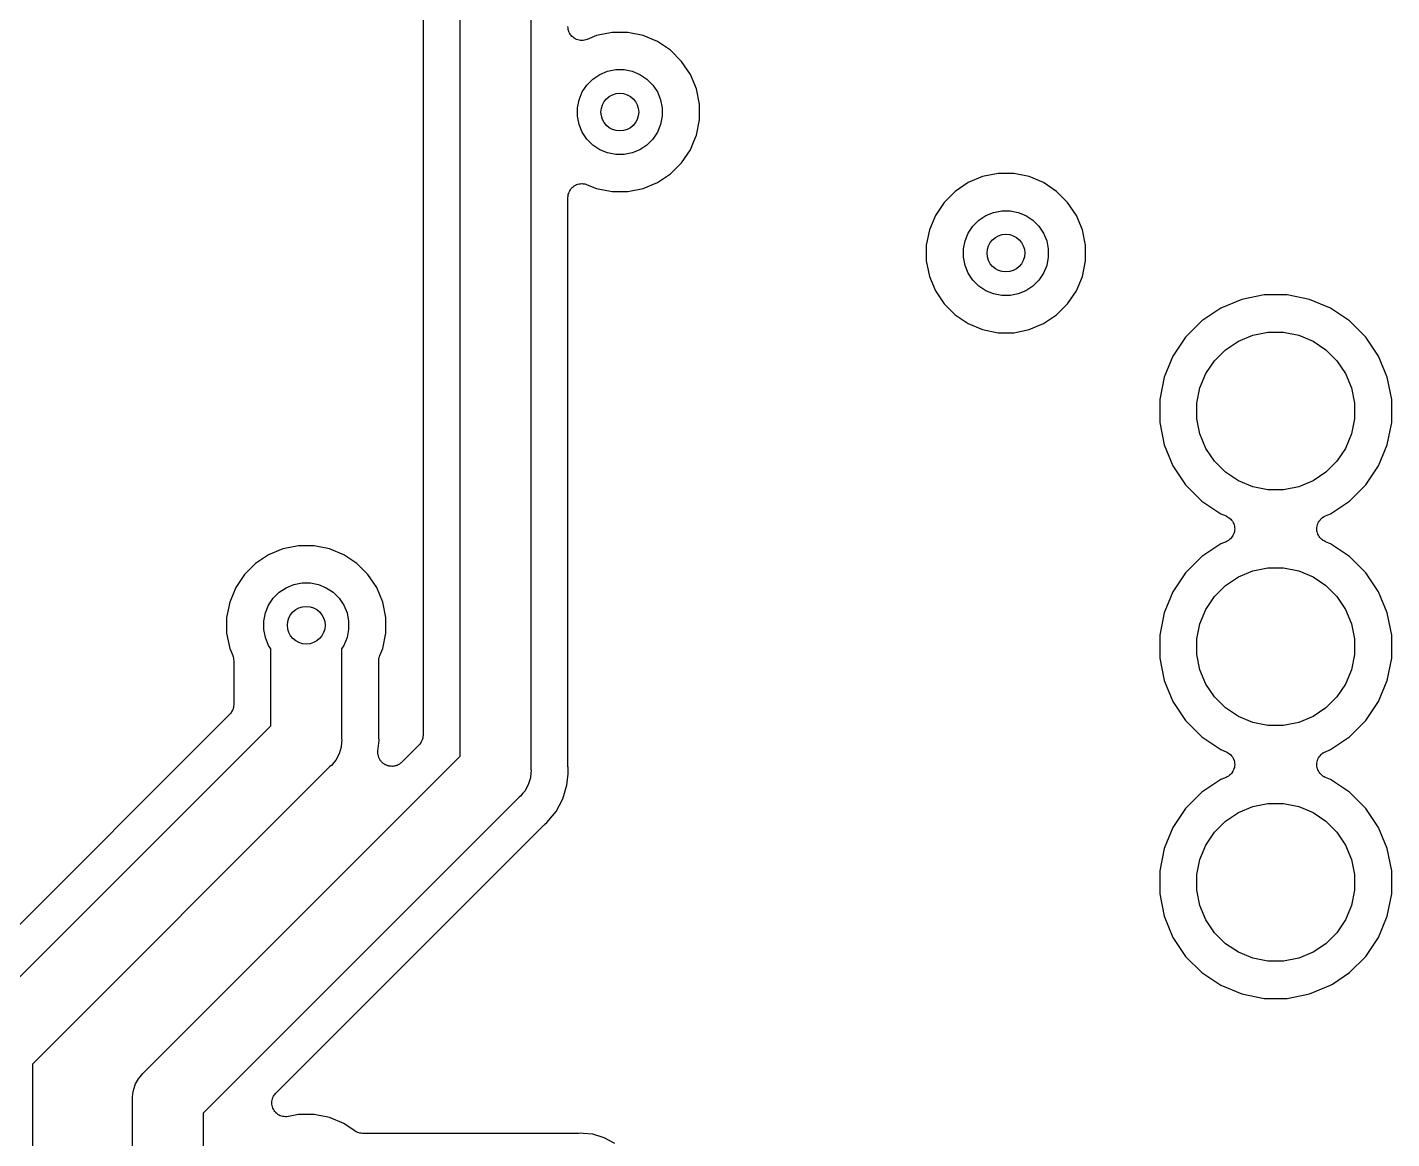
# Model space of a CAD drawing. Extents: x 3.6 to 7.49, y -4.48 to -2.36.
# Drawn here: x 4.397 to 4.976, y -3.337 to -2.865 of the extents above; entities that cross this region are included whole.
import ezdxf

# ---------------------------------------------------------------- set-up
doc = ezdxf.new("R2010")
doc.units = 0
doc.header["$MEASUREMENT"] = 0
doc.layers.add('BLACK', color=7, linetype='CONTINUOUS')

msp = doc.modelspace()

# ---------------------------------------------------------------- linework, layer by layer
at = {"layer": 'BLACK', "linetype": 'CONTINUOUS'}
for p, q in [((4.56531, -2.83645), (4.56532, -3.16553)), ((4.58106, -3.1745), (4.58106, -2.83538)), ((4.61106, -2.84086), (4.61106, -3.17997)), ((4.62687, -2.86549), (4.62681, -2.86493)), ((4.62692, -2.86605), (4.62687, -2.86549)), ((4.62692, -2.86606), (4.62692, -2.86605)), ((4.62692, -2.86608), (4.62692, -2.86606)), ((4.62709, -2.86662), (4.62692, -2.86608)), ((4.62724, -2.86715), (4.62709, -2.86662)), ((4.62725, -2.86717), (4.62724, -2.86715)), ((4.62726, -2.86718), (4.62725, -2.86717)), ((4.62752, -2.86768), (4.62726, -2.86718)), ((4.62778, -2.86817), (4.62752, -2.86768)), ((4.62779, -2.86818), (4.62778, -2.86817)), ((4.6278, -2.8682), (4.62779, -2.86818)), ((4.62815, -2.86863), (4.6278, -2.8682)), ((4.6285, -2.86907), (4.62815, -2.86863)), ((4.62852, -2.86908), (4.6285, -2.86907)), ((4.62853, -2.86909), (4.62852, -2.86908)), ((4.62896, -2.86945), (4.62853, -2.86909)), ((4.62939, -2.86981), (4.62896, -2.86945)), ((4.6294, -2.86982), (4.62939, -2.86981)), ((4.62941, -2.86983), (4.6294, -2.86982)), ((4.62991, -2.87009), (4.62941, -2.86983)), ((4.6304, -2.87036), (4.62991, -2.87009)), ((4.63041, -2.87037), (4.6304, -2.87036)), ((4.63043, -2.87037), (4.63041, -2.87037)), ((4.63096, -2.87054), (4.63043, -2.87037)), ((4.6315, -2.87071), (4.63096, -2.87054)), ((4.63151, -2.87071), (4.6315, -2.87071)), ((4.63153, -2.87072), (4.63151, -2.87071)), ((4.63209, -2.87077), (4.63153, -2.87072)), ((4.63264, -2.87084), (4.63209, -2.87077)), ((4.63266, -2.87083), (4.63264, -2.87084)), ((4.63268, -2.87084), (4.63266, -2.87083)), ((4.63324, -2.87078), (4.63268, -2.87084)), ((4.63379, -2.87074), (4.63324, -2.87078)), ((4.63381, -2.87073), (4.63379, -2.87074)), ((4.63382, -2.87073), (4.63381, -2.87073)), ((4.63436, -2.87057), (4.63382, -2.87073)), ((4.6349, -2.87042), (4.63436, -2.87057)), ((4.63493, -2.87041), (4.6349, -2.87042)), ((4.63498, -2.87039), (4.63493, -2.8704)), ((4.63493, -2.8704), (4.63493, -2.87041)), ((4.63493, -2.87041), (4.63493, -2.87041)), ((4.63897, -2.86873), (4.63498, -2.87039)), ((4.6455, -2.86743), (4.63897, -2.86873)), ((4.65214, -2.86743), (4.6455, -2.86743)), ((4.65866, -2.86873), (4.65214, -2.86743)), ((4.6648, -2.87127), (4.65866, -2.86873)), ((4.67033, -2.87497), (4.6648, -2.87127)), ((4.67503, -2.87967), (4.67033, -2.87497)), ((4.67873, -2.8852), (4.67503, -2.87967)), ((4.63484, -2.88971), (4.63734, -2.8872)), ((4.63734, -2.8872), (4.64029, -2.88523)), ((4.64029, -2.88523), (4.64357, -2.88387)), ((4.64357, -2.88387), (4.64705, -2.88318)), ((4.64705, -2.88318), (4.65059, -2.88318)), ((4.65059, -2.88318), (4.65407, -2.88387)), ((4.65407, -2.88387), (4.65735, -2.88523)), ((4.65735, -2.88523), (4.66029, -2.8872)), ((4.66029, -2.8872), (4.6628, -2.88971)), ((4.68127, -2.89134), (4.67873, -2.8852)), ((4.63151, -2.89593), (4.63287, -2.89265)), ((4.63287, -2.89265), (4.63484, -2.88971)), ((4.6628, -2.88971), (4.66477, -2.89265)), ((4.66477, -2.89265), (4.66613, -2.89593)), ((4.68257, -2.89786), (4.68127, -2.89134)), ((4.63082, -2.89941), (4.63151, -2.89593)), ((4.63082, -2.90295), (4.63082, -2.89941)), ((4.66613, -2.89593), (4.66682, -2.89941)), ((4.66682, -2.89941), (4.66682, -2.90295)), ((4.68257, -2.9045), (4.68257, -2.89786)), ((4.63151, -2.90643), (4.63082, -2.90295)), ((4.66682, -2.90295), (4.66613, -2.90643)), ((4.68127, -2.91102), (4.68257, -2.9045)), ((4.63287, -2.90971), (4.63151, -2.90643)), ((4.63484, -2.91266), (4.63287, -2.90971)), ((4.66477, -2.90971), (4.6628, -2.91266)), ((4.66613, -2.90643), (4.66477, -2.90971)), ((4.68009, -2.91388), (4.68127, -2.91102)), ((4.63734, -2.91516), (4.63484, -2.91266)), ((4.64029, -2.91713), (4.63734, -2.91516)), ((4.64357, -2.91849), (4.64029, -2.91713)), ((4.65735, -2.91713), (4.65407, -2.91849)), ((4.66029, -2.91516), (4.65735, -2.91713)), ((4.6628, -2.91266), (4.66029, -2.91516)), ((4.67503, -2.92269), (4.67873, -2.91717)), ((4.67873, -2.91717), (4.68009, -2.91388)), ((4.68009, -2.91388), (4.68009, -2.91388)), ((4.64705, -2.91918), (4.64357, -2.91849)), ((4.65059, -2.91918), (4.64705, -2.91918)), ((4.65407, -2.91849), (4.65059, -2.91918)), ((4.67033, -2.92739), (4.67503, -2.92269)), ((4.6648, -2.93109), (4.67033, -2.92739)), ((4.80275, -2.92857), (4.79661, -2.93112)), ((4.80927, -2.92728), (4.80275, -2.92857)), ((4.81592, -2.92728), (4.80927, -2.92728)), ((4.82244, -2.92857), (4.81592, -2.92728)), ((4.82858, -2.93112), (4.82244, -2.92857)), ((4.62729, -2.93511), (4.62756, -2.93461)), ((4.62756, -2.93461), (4.62783, -2.93412)), ((4.62783, -2.93412), (4.62784, -2.93411)), ((4.62784, -2.9341), (4.62821, -2.93366)), ((4.62784, -2.93411), (4.62784, -2.9341)), ((4.62821, -2.93366), (4.62856, -2.93323)), ((4.62856, -2.93323), (4.62857, -2.93322)), ((4.62857, -2.93322), (4.62858, -2.93321)), ((4.62858, -2.93321), (4.62902, -2.93286)), ((4.62902, -2.93286), (4.62946, -2.93251)), ((4.62946, -2.93251), (4.62947, -2.9325)), ((4.62947, -2.9325), (4.62948, -2.93249)), ((4.62948, -2.93249), (4.62998, -2.93223)), ((4.62998, -2.93223), (4.63048, -2.93197)), ((4.63048, -2.93197), (4.63049, -2.93196)), ((4.63049, -2.93196), (4.6305, -2.93196)), ((4.6305, -2.93196), (4.63104, -2.9318)), ((4.63104, -2.9318), (4.63158, -2.93164)), ((4.63158, -2.93164), (4.6316, -2.93164)), ((4.6316, -2.93164), (4.63161, -2.93163)), ((4.63161, -2.93163), (4.63216, -2.93158)), ((4.63216, -2.93158), (4.63273, -2.93153)), ((4.63273, -2.93153), (4.63274, -2.93153)), ((4.63274, -2.93153), (4.63276, -2.93153)), ((4.63276, -2.93153), (4.63331, -2.93159)), ((4.63331, -2.93159), (4.63387, -2.93164)), ((4.63387, -2.93164), (4.63389, -2.93165)), ((4.63389, -2.93165), (4.6339, -2.93165)), ((4.6339, -2.93165), (4.63444, -2.93181)), ((4.63444, -2.93181), (4.63498, -2.93198)), ((4.63498, -2.93198), (4.63897, -2.93363)), ((4.63897, -2.93363), (4.6455, -2.93493)), ((4.6455, -2.93493), (4.65214, -2.93493)), ((4.65214, -2.93493), (4.65866, -2.93363)), ((4.65866, -2.93363), (4.6648, -2.93109)), ((4.79109, -2.93481), (4.78638, -2.93951)), ((4.79661, -2.93112), (4.79109, -2.93481)), ((4.83411, -2.93481), (4.82858, -2.93112)), ((4.83881, -2.93951), (4.83411, -2.93481)), ((4.62681, -2.93735), (4.62687, -2.93679)), ((4.62681, -2.93738), (4.62681, -2.93735)), ((4.62681, -2.93743), (4.62681, -2.93738)), ((4.62681, -2.93738), (4.62681, -2.93738)), ((4.62681, -2.93738), (4.62681, -2.93738)), ((4.62681, -3.17891), (4.62681, -2.93743)), ((4.62687, -2.93679), (4.62693, -2.93623)), ((4.62693, -2.93623), (4.62694, -2.93622)), ((4.62694, -2.9362), (4.62711, -2.93567)), ((4.62694, -2.93622), (4.62694, -2.9362)), ((4.62711, -2.93567), (4.62728, -2.93513)), ((4.62728, -2.93512), (4.62729, -2.93511)), ((4.62728, -2.93513), (4.62728, -2.93512)), ((4.78638, -2.93951), (4.78269, -2.94504)), ((4.84251, -2.94504), (4.83881, -2.93951)), ((4.78269, -2.94504), (4.78015, -2.95118)), ((4.80112, -2.94704), (4.80407, -2.94507)), ((4.80407, -2.94507), (4.80735, -2.94372)), ((4.80735, -2.94372), (4.81083, -2.94302)), ((4.81083, -2.94302), (4.81437, -2.94302)), ((4.81437, -2.94302), (4.81785, -2.94372)), ((4.81785, -2.94372), (4.82112, -2.94507)), ((4.82112, -2.94507), (4.82407, -2.94704)), ((4.84505, -2.95118), (4.84251, -2.94504)), ((4.78015, -2.95118), (4.77885, -2.9577)), ((4.79665, -2.9525), (4.79862, -2.94955)), ((4.79862, -2.94955), (4.80112, -2.94704)), ((4.82407, -2.94704), (4.82658, -2.94955)), ((4.82658, -2.94955), (4.82855, -2.9525)), ((4.84635, -2.9577), (4.84505, -2.95118)), ((4.77885, -2.9577), (4.77885, -2.96435)), ((4.7946, -2.95925), (4.79529, -2.95577)), ((4.79529, -2.95577), (4.79665, -2.9525)), ((4.82855, -2.9525), (4.82991, -2.95577)), ((4.82991, -2.95577), (4.8306, -2.95925)), ((4.84635, -2.96435), (4.84635, -2.9577)), ((4.7946, -2.9628), (4.7946, -2.95925)), ((4.79529, -2.96627), (4.7946, -2.9628)), ((4.8306, -2.9628), (4.82991, -2.96627)), ((4.8306, -2.95925), (4.8306, -2.9628)), ((4.77885, -2.96435), (4.78015, -2.97087)), ((4.79665, -2.96955), (4.79529, -2.96627)), ((4.79862, -2.9725), (4.79665, -2.96955)), ((4.82855, -2.96955), (4.82658, -2.9725)), ((4.82991, -2.96627), (4.82855, -2.96955)), ((4.84505, -2.97087), (4.84635, -2.96435)), ((4.78015, -2.97087), (4.78269, -2.97701)), ((4.80112, -2.97501), (4.79862, -2.9725)), ((4.80407, -2.97697), (4.80112, -2.97501)), ((4.82407, -2.97501), (4.82112, -2.97697)), ((4.82658, -2.9725), (4.82407, -2.97501)), ((4.84251, -2.97701), (4.84505, -2.97087)), ((4.78269, -2.97701), (4.78638, -2.98254)), ((4.80735, -2.97833), (4.80407, -2.97697)), ((4.81083, -2.97902), (4.80735, -2.97833)), ((4.81437, -2.97902), (4.81083, -2.97902)), ((4.81785, -2.97833), (4.81437, -2.97902)), ((4.82112, -2.97697), (4.81785, -2.97833)), ((4.83881, -2.98254), (4.84251, -2.97701)), ((4.91273, -2.98067), (4.90378, -2.98438)), ((4.92224, -2.97878), (4.91273, -2.98067)), ((4.93193, -2.97878), (4.92224, -2.97878)), ((4.94144, -2.98067), (4.93193, -2.97878)), ((4.9504, -2.98438), (4.94144, -2.98067)), ((4.78638, -2.98254), (4.79109, -2.98724)), ((4.83411, -2.98724), (4.83881, -2.98254)), ((4.90378, -2.98438), (4.89572, -2.98977)), ((4.95846, -2.98977), (4.9504, -2.98438)), ((4.79109, -2.98724), (4.79661, -2.99093)), ((4.79661, -2.99093), (4.80275, -2.99347)), ((4.82244, -2.99347), (4.82858, -2.99093)), ((4.82858, -2.99093), (4.83411, -2.98724)), ((4.89572, -2.98977), (4.88886, -2.99662)), ((4.96531, -2.99662), (4.95846, -2.98977)), ((4.80275, -2.99347), (4.80927, -2.99477)), ((4.80927, -2.99477), (4.81592, -2.99477)), ((4.81592, -2.99477), (4.82244, -2.99347)), ((4.88886, -2.99662), (4.88347, -3.00468)), ((4.90575, -3.002), (4.91124, -2.99834)), ((4.91124, -2.99834), (4.91733, -2.99581)), ((4.91733, -2.99581), (4.92379, -2.99453)), ((4.92379, -2.99453), (4.93038, -2.99453)), ((4.93038, -2.99453), (4.93685, -2.99581)), ((4.93685, -2.99581), (4.94294, -2.99834)), ((4.94294, -2.99834), (4.94842, -3.002)), ((4.9707, -3.00468), (4.96531, -2.99662)), ((4.90109, -3.00666), (4.90575, -3.002)), ((4.94842, -3.002), (4.95308, -3.00666)), ((4.88347, -3.00468), (4.87977, -3.01364)), ((4.89743, -3.01214), (4.90109, -3.00666)), ((4.95308, -3.00666), (4.95674, -3.01214)), ((4.97441, -3.01364), (4.9707, -3.00468)), ((4.87977, -3.01364), (4.87787, -3.02315)), ((4.89491, -3.01823), (4.89743, -3.01214)), ((4.95674, -3.01214), (4.95927, -3.01823)), ((4.9763, -3.02315), (4.97441, -3.01364)), ((4.89362, -3.0247), (4.89491, -3.01823)), ((4.95927, -3.01823), (4.96055, -3.0247)), ((4.87787, -3.02315), (4.87787, -3.03284)), ((4.89362, -3.03129), (4.89362, -3.0247)), ((4.96055, -3.0247), (4.96055, -3.03129)), ((4.9763, -3.03284), (4.9763, -3.02315)), ((4.87787, -3.03284), (4.87977, -3.04235)), ((4.89491, -3.03775), (4.89362, -3.03129)), ((4.96055, -3.03129), (4.95927, -3.03775)), ((4.97441, -3.04235), (4.9763, -3.03284)), ((4.89743, -3.04384), (4.89491, -3.03775)), ((4.95927, -3.03775), (4.95674, -3.04384)), ((4.87977, -3.04235), (4.88347, -3.0513)), ((4.90109, -3.04932), (4.89743, -3.04384)), ((4.95674, -3.04384), (4.95308, -3.04932)), ((4.9707, -3.0513), (4.97441, -3.04235)), ((4.90575, -3.05399), (4.90109, -3.04932)), ((4.95308, -3.04932), (4.94842, -3.05399)), ((4.88347, -3.0513), (4.88886, -3.05936)), ((4.91124, -3.05765), (4.90575, -3.05399)), ((4.94842, -3.05399), (4.94294, -3.05765)), ((4.96531, -3.05936), (4.9707, -3.0513)), ((4.88886, -3.05936), (4.89572, -3.06622)), ((4.91733, -3.06017), (4.91124, -3.05765)), ((4.92379, -3.06146), (4.91733, -3.06017)), ((4.93038, -3.06146), (4.92379, -3.06146)), ((4.93685, -3.06017), (4.93038, -3.06146)), ((4.94294, -3.05765), (4.93685, -3.06017)), ((4.95846, -3.06622), (4.96531, -3.05936)), ((4.89572, -3.06622), (4.90378, -3.0716)), ((4.9504, -3.0716), (4.95846, -3.06622)), ((4.90378, -3.0716), (4.90603, -3.07254)), ((4.90603, -3.07254), (4.90608, -3.07256)), ((4.90608, -3.07256), (4.90608, -3.07256)), ((4.90608, -3.07256), (4.90608, -3.07256)), ((4.90608, -3.07256), (4.9061, -3.07257)), ((4.9061, -3.07257), (4.9066, -3.07284)), ((4.9066, -3.07284), (4.90709, -3.07311)), ((4.90709, -3.07311), (4.9071, -3.07312)), ((4.9071, -3.07312), (4.90711, -3.07313)), ((4.90711, -3.07313), (4.90754, -3.07349)), ((4.90754, -3.07349), (4.90798, -3.07385)), ((4.90798, -3.07385), (4.90799, -3.07386)), ((4.90799, -3.07386), (4.90799, -3.07387)), ((4.90799, -3.07387), (4.90835, -3.07431)), ((4.94588, -3.07425), (4.94624, -3.07381)), ((4.94624, -3.07381), (4.94625, -3.0738)), ((4.94625, -3.07379), (4.94669, -3.07344)), ((4.94625, -3.0738), (4.94625, -3.07379)), ((4.94669, -3.07344), (4.94713, -3.07308)), ((4.94713, -3.07308), (4.94714, -3.07307)), ((4.94714, -3.07307), (4.94715, -3.07307)), ((4.94715, -3.07307), (4.94765, -3.0728)), ((4.94765, -3.0728), (4.94815, -3.07254)), ((4.94815, -3.07254), (4.9504, -3.0716)), ((4.90835, -3.07431), (4.9087, -3.07475)), ((4.9087, -3.07475), (4.90871, -3.07476)), ((4.90871, -3.07476), (4.90871, -3.07477)), ((4.90871, -3.07477), (4.90898, -3.07527)), ((4.90898, -3.07527), (4.90924, -3.07577)), ((4.90924, -3.07577), (4.90924, -3.07578)), ((4.90924, -3.07578), (4.90925, -3.07579)), ((4.90925, -3.07579), (4.90941, -3.07634)), ((4.90955, -3.07919), (4.90939, -3.07972)), ((4.90941, -3.07634), (4.90957, -3.07688)), ((4.90961, -3.07861), (4.90955, -3.07917)), ((4.90955, -3.07917), (4.90955, -3.07918)), ((4.90955, -3.07918), (4.90955, -3.07919)), ((4.90957, -3.07688), (4.90957, -3.07689)), ((4.90957, -3.07689), (4.90957, -3.0769)), ((4.90957, -3.0769), (4.90962, -3.07747)), ((4.90967, -3.07804), (4.90961, -3.07861)), ((4.90962, -3.07747), (4.90967, -3.07802)), ((4.90967, -3.07802), (4.90967, -3.07803)), ((4.90967, -3.07803), (4.90967, -3.07804)), ((4.9445, -3.07794), (4.94456, -3.07737)), ((4.9445, -3.07795), (4.9445, -3.07794)), ((4.9445, -3.07796), (4.9445, -3.07795)), ((4.94455, -3.07852), (4.9445, -3.07796)), ((4.9446, -3.07909), (4.94455, -3.07852)), ((4.94456, -3.07737), (4.94462, -3.07681)), ((4.94461, -3.0791), (4.9446, -3.07909)), ((4.94461, -3.07911), (4.94461, -3.0791)), ((4.94477, -3.07965), (4.94461, -3.07911)), ((4.94462, -3.07679), (4.94479, -3.07626)), ((4.94462, -3.0768), (4.94462, -3.07679)), ((4.94462, -3.07681), (4.94462, -3.0768)), ((4.94493, -3.08019), (4.94477, -3.07965)), ((4.94479, -3.07626), (4.94496, -3.07571)), ((4.94496, -3.0757), (4.94497, -3.07569)), ((4.94496, -3.07571), (4.94496, -3.0757)), ((4.94497, -3.07569), (4.94524, -3.07519)), ((4.94524, -3.07519), (4.9455, -3.0747)), ((4.9455, -3.0747), (4.94551, -3.07469)), ((4.94551, -3.07469), (4.94552, -3.07468)), ((4.94552, -3.07468), (4.94588, -3.07425)), ((4.51242, -3.08515), (4.5059, -3.08645)), ((4.51907, -3.08515), (4.51242, -3.08515)), ((4.52559, -3.08645), (4.51907, -3.08515)), ((4.90378, -3.08438), (4.89572, -3.08977)), ((4.90603, -3.08345), (4.90378, -3.08438)), ((4.90652, -3.08318), (4.90603, -3.08345)), ((4.90703, -3.08292), (4.90652, -3.08318)), ((4.90704, -3.08291), (4.90703, -3.08291)), ((4.90703, -3.08291), (4.90703, -3.08292)), ((4.90749, -3.08254), (4.90704, -3.08291)), ((4.90792, -3.08219), (4.90749, -3.08254)), ((4.90793, -3.08218), (4.90792, -3.08219)), ((4.90794, -3.08218), (4.90793, -3.08218)), ((4.9083, -3.08173), (4.90794, -3.08218)), ((4.90866, -3.0813), (4.9083, -3.08173)), ((4.90867, -3.08129), (4.90866, -3.08129)), ((4.90866, -3.08129), (4.90866, -3.0813)), ((4.90894, -3.08078), (4.90867, -3.08129)), ((4.90921, -3.08029), (4.90894, -3.08078)), ((4.90939, -3.07972), (4.90921, -3.08027)), ((4.90921, -3.08027), (4.90921, -3.08028)), ((4.90921, -3.08028), (4.90921, -3.08029)), ((4.94493, -3.0802), (4.94493, -3.08019)), ((4.94493, -3.08021), (4.94493, -3.0802)), ((4.94519, -3.08071), (4.94493, -3.08021)), ((4.94546, -3.08122), (4.94519, -3.08071)), ((4.94547, -3.08123), (4.94546, -3.08122)), ((4.94583, -3.08168), (4.94547, -3.08123)), ((4.94547, -3.08123), (4.94547, -3.08123)), ((4.94618, -3.08212), (4.94583, -3.08168)), ((4.94619, -3.08212), (4.94618, -3.08212)), ((4.94619, -3.08213), (4.94619, -3.08212)), ((4.94663, -3.0825), (4.94619, -3.08213)), ((4.94706, -3.08286), (4.94663, -3.0825)), ((4.94707, -3.08286), (4.94706, -3.08286)), ((4.94708, -3.08287), (4.94707, -3.08286)), ((4.94758, -3.08314), (4.94708, -3.08287)), ((4.94807, -3.08342), (4.94758, -3.08314)), ((4.94809, -3.08342), (4.94807, -3.08342)), ((4.94815, -3.08345), (4.94809, -3.08342)), ((4.94809, -3.08342), (4.94809, -3.08342)), ((4.94809, -3.08342), (4.94809, -3.08342)), ((4.9504, -3.08438), (4.94815, -3.08345)), ((4.95846, -3.08977), (4.9504, -3.08438)), ((4.49976, -3.08899), (4.49423, -3.09268)), ((4.5059, -3.08645), (4.49976, -3.08899)), ((4.53173, -3.08899), (4.52559, -3.08645)), ((4.53726, -3.09268), (4.53173, -3.08899)), ((4.89572, -3.08977), (4.88886, -3.09662)), ((4.96531, -3.09662), (4.95846, -3.08977)), ((4.49423, -3.09268), (4.48953, -3.09738)), ((4.54196, -3.09738), (4.53726, -3.09268)), ((4.88886, -3.09662), (4.88347, -3.10468)), ((4.91124, -3.09834), (4.91733, -3.09581)), ((4.91733, -3.09581), (4.92379, -3.09453)), ((4.92379, -3.09453), (4.93038, -3.09453)), ((4.93038, -3.09453), (4.93685, -3.09581)), ((4.93685, -3.09581), (4.94294, -3.09834)), ((4.9707, -3.10468), (4.96531, -3.09662)), ((4.48953, -3.09738), (4.48584, -3.10291)), ((4.50722, -3.10295), (4.5105, -3.10159)), ((4.5105, -3.10159), (4.51398, -3.1009)), ((4.51398, -3.1009), (4.51752, -3.1009)), ((4.51752, -3.1009), (4.521, -3.10159)), ((4.521, -3.10159), (4.52427, -3.10295)), ((4.54566, -3.10291), (4.54196, -3.09738)), ((4.90109, -3.10666), (4.90575, -3.102)), ((4.90575, -3.102), (4.91124, -3.09834)), ((4.94294, -3.09834), (4.94842, -3.102)), ((4.94842, -3.102), (4.95308, -3.10666)), ((4.48584, -3.10291), (4.4833, -3.10905)), ((4.4998, -3.11037), (4.50177, -3.10742)), ((4.50177, -3.10742), (4.50427, -3.10492)), ((4.50427, -3.10492), (4.50722, -3.10295)), ((4.52427, -3.10295), (4.52722, -3.10492)), ((4.52722, -3.10492), (4.52973, -3.10742)), ((4.52973, -3.10742), (4.5317, -3.11037)), ((4.5482, -3.10905), (4.54566, -3.10291)), ((4.88347, -3.10468), (4.87977, -3.11364)), ((4.89743, -3.11214), (4.90109, -3.10666)), ((4.95308, -3.10666), (4.95674, -3.11214)), ((4.97441, -3.11364), (4.9707, -3.10468)), ((4.4833, -3.10905), (4.482, -3.11557)), ((4.49775, -3.11712), (4.49844, -3.11365)), ((4.49844, -3.11365), (4.4998, -3.11037)), ((4.5317, -3.11037), (4.53306, -3.11365)), ((4.53306, -3.11365), (4.53375, -3.11712)), ((4.5495, -3.11557), (4.5482, -3.10905)), ((4.87977, -3.11364), (4.87787, -3.12315)), ((4.89491, -3.11823), (4.89743, -3.11214)), ((4.95674, -3.11214), (4.95927, -3.11823)), ((4.9763, -3.12315), (4.97441, -3.11364)), ((4.482, -3.11557), (4.482, -3.12222)), ((4.49775, -3.12067), (4.49775, -3.11712)), ((4.53375, -3.11712), (4.53375, -3.12067)), ((4.5495, -3.12222), (4.5495, -3.11557)), ((4.89362, -3.1247), (4.89491, -3.11823)), ((4.95927, -3.11823), (4.96055, -3.1247)), ((4.482, -3.12222), (4.4833, -3.12874)), ((4.49844, -3.12415), (4.49775, -3.12067)), ((4.4998, -3.12742), (4.49844, -3.12415)), ((4.53306, -3.12415), (4.5317, -3.12742)), ((4.53375, -3.12067), (4.53306, -3.12415)), ((4.5482, -3.12874), (4.5495, -3.12222)), ((4.87787, -3.12315), (4.87787, -3.13284)), ((4.89362, -3.13129), (4.89362, -3.1247)), ((4.96055, -3.1247), (4.96055, -3.13129)), ((4.9763, -3.13284), (4.9763, -3.12315)), ((4.4833, -3.12874), (4.48455, -3.13177)), ((4.48455, -3.13177), (4.48455, -3.13178)), ((4.48455, -3.13178), (4.48455, -3.13178)), ((4.48455, -3.13178), (4.48455, -3.13178)), ((4.48455, -3.13178), (4.48458, -3.13184)), ((4.50075, -3.12885), (4.4998, -3.12742)), ((4.50075, -3.1615), (4.50075, -3.12885)), ((4.5317, -3.12742), (4.53075, -3.12885)), ((4.53075, -3.12885), (4.53075, -3.16698)), ((4.54679, -3.13228), (4.54695, -3.13177)), ((4.54695, -3.13177), (4.5482, -3.12874)), ((4.89491, -3.13775), (4.89362, -3.13129)), ((4.96055, -3.13129), (4.95927, -3.13775)), ((4.48458, -3.13184), (4.48473, -3.13236)), ((4.48473, -3.13236), (4.48489, -3.13288)), ((4.48489, -3.13288), (4.48489, -3.13292)), ((4.48489, -3.13292), (4.4849, -3.13295)), ((4.4849, -3.13295), (4.48495, -3.13349)), ((4.48495, -3.13349), (4.485, -3.13403)), ((4.485, -3.13403), (4.485, -3.15253)), ((4.5465, -3.13395), (4.54656, -3.13341)), ((4.5465, -3.13402), (4.5465, -3.13395)), ((4.5465, -3.13403), (4.5465, -3.13402)), ((4.5465, -3.13402), (4.5465, -3.13402)), ((4.5465, -3.13402), (4.5465, -3.13402)), ((4.5465, -3.16592), (4.5465, -3.13403)), ((4.54656, -3.13341), (4.54661, -3.13287)), ((4.54661, -3.13287), (4.54662, -3.13284)), ((4.54662, -3.13284), (4.54663, -3.1328)), ((4.54663, -3.1328), (4.54679, -3.13228)), ((4.87787, -3.13284), (4.87977, -3.14235)), ((4.97441, -3.14235), (4.9763, -3.13284)), ((4.87977, -3.14235), (4.88347, -3.1513)), ((4.89743, -3.14384), (4.89491, -3.13775)), ((4.95927, -3.13775), (4.95674, -3.14384)), ((4.9707, -3.1513), (4.97441, -3.14235)), ((4.90109, -3.14932), (4.89743, -3.14384)), ((4.95674, -3.14384), (4.95308, -3.14932)), ((4.48452, -3.15486), (4.48426, -3.15534)), ((4.48453, -3.15483), (4.48452, -3.15486)), ((4.48455, -3.1548), (4.48453, -3.15483)), ((4.48471, -3.15428), (4.48455, -3.1548)), ((4.48487, -3.15376), (4.48471, -3.15428)), ((4.48488, -3.1537), (4.48487, -3.15373)), ((4.48487, -3.15373), (4.48487, -3.15376)), ((4.48494, -3.15316), (4.48488, -3.1537)), ((4.485, -3.15262), (4.48494, -3.15316)), ((4.485, -3.15253), (4.485, -3.15255)), ((4.485, -3.15255), (4.485, -3.15255)), ((4.485, -3.15255), (4.485, -3.15256)), ((4.485, -3.15256), (4.485, -3.15262)), ((4.88347, -3.1513), (4.88886, -3.15936)), ((4.90575, -3.15399), (4.90109, -3.14932)), ((4.91124, -3.15765), (4.90575, -3.15399)), ((4.94842, -3.15399), (4.94294, -3.15765)), ((4.95308, -3.14932), (4.94842, -3.15399)), ((4.96531, -3.15936), (4.9707, -3.1513)), ((4.48327, -3.15671), (4.36418, -3.2758)), ((4.48362, -3.15629), (4.48327, -3.15671)), ((4.48397, -3.15587), (4.48362, -3.15629)), ((4.48398, -3.15584), (4.48397, -3.15587)), ((4.484, -3.15582), (4.48398, -3.15584)), ((4.48426, -3.15534), (4.484, -3.15582)), ((4.88886, -3.15936), (4.89572, -3.16622)), ((4.91733, -3.16017), (4.91124, -3.15765)), ((4.92379, -3.16146), (4.91733, -3.16017)), ((4.93685, -3.16017), (4.93038, -3.16146)), ((4.94294, -3.15765), (4.93685, -3.16017)), ((4.95846, -3.16622), (4.96531, -3.15936)), ((4.37456, -3.28769), (4.50075, -3.1615)), ((4.54652, -3.16616), (4.5465, -3.16592)), ((4.54652, -3.16641), (4.54652, -3.16616)), ((4.54652, -3.1665), (4.54652, -3.16641)), ((4.54664, -3.16772), (4.54652, -3.1665)), ((4.56525, -3.16615), (4.5652, -3.16669)), ((4.56531, -3.16561), (4.56525, -3.16615)), ((4.56532, -3.16553), (4.56531, -3.16555)), ((4.56531, -3.16555), (4.56531, -3.16555)), ((4.56531, -3.16555), (4.56531, -3.16555)), ((4.56531, -3.16555), (4.56531, -3.16561)), ((4.89572, -3.16622), (4.90378, -3.1716)), ((4.93038, -3.16146), (4.92379, -3.16146)), ((4.9504, -3.1716), (4.95846, -3.16622)), ((4.53053, -3.17066), (4.52969, -3.17343)), ((4.53075, -3.16845), (4.53053, -3.17066)), ((4.53075, -3.16698), (4.53082, -3.16772)), ((4.53082, -3.16772), (4.53075, -3.16845)), ((4.53075, -3.16845), (4.53075, -3.16845)), ((4.54619, -3.17229), (4.54652, -3.16894)), ((4.54619, -3.17256), (4.54619, -3.17229)), ((4.54652, -3.16894), (4.54664, -3.16772)), ((4.54652, -3.16894), (4.54652, -3.16894)), ((4.56359, -3.1697), (4.55625, -3.17704)), ((4.56393, -3.16928), (4.56359, -3.1697)), ((4.56428, -3.16886), (4.56393, -3.16928)), ((4.5643, -3.16884), (4.56428, -3.16886)), ((4.56432, -3.16881), (4.5643, -3.16884)), ((4.56458, -3.16833), (4.56432, -3.16881)), ((4.56484, -3.16785), (4.56458, -3.16833)), ((4.56485, -3.16782), (4.56484, -3.16785)), ((4.56486, -3.1678), (4.56485, -3.16782)), ((4.56502, -3.16727), (4.56486, -3.1678)), ((4.56519, -3.16675), (4.56502, -3.16727)), ((4.5652, -3.16669), (4.56519, -3.16672)), ((4.56519, -3.16672), (4.56519, -3.16675)), ((4.90378, -3.1716), (4.90603, -3.17254)), ((4.94815, -3.17254), (4.9504, -3.1716)), ((4.447, -3.30856), (4.58106, -3.1745)), ((4.52741, -3.17715), (4.52641, -3.17837)), ((4.52828, -3.17609), (4.52741, -3.17715)), ((4.52967, -3.17348), (4.52828, -3.17609)), ((4.52969, -3.17343), (4.52967, -3.17348)), ((4.54617, -3.17284), (4.54619, -3.17256)), ((4.54619, -3.17314), (4.54617, -3.17284)), ((4.54619, -3.17344), (4.54619, -3.17314)), ((4.54625, -3.17371), (4.54619, -3.17344)), ((4.54627, -3.17399), (4.54625, -3.17371)), ((4.54636, -3.17428), (4.54627, -3.17399)), ((4.54642, -3.17457), (4.54636, -3.17428)), ((4.54652, -3.17483), (4.54642, -3.17457)), ((4.5466, -3.1751), (4.54652, -3.17483)), ((4.54674, -3.17536), (4.5466, -3.1751)), ((4.54686, -3.17563), (4.54674, -3.17536)), ((4.54701, -3.17587), (4.54686, -3.17563)), ((4.54714, -3.17611), (4.54701, -3.17587)), ((4.54733, -3.17635), (4.54714, -3.17611)), ((4.54749, -3.17659), (4.54733, -3.17635)), ((4.54769, -3.17679), (4.54749, -3.17659)), ((4.54787, -3.17701), (4.54769, -3.17679)), ((4.5481, -3.1772), (4.54787, -3.17701)), ((4.54831, -3.17741), (4.5481, -3.1772)), ((4.54854, -3.17757), (4.54831, -3.17741)), ((4.54875, -3.17775), (4.54854, -3.17757)), ((4.54901, -3.17789), (4.54875, -3.17775)), ((4.54926, -3.17806), (4.54901, -3.17789)), ((4.54952, -3.17817), (4.54926, -3.17806)), ((4.55481, -3.1781), (4.55453, -3.17821)), ((4.55504, -3.17795), (4.55481, -3.1781)), ((4.55529, -3.17782), (4.55504, -3.17795)), ((4.55552, -3.17763), (4.55529, -3.17782)), ((4.55577, -3.17747), (4.55552, -3.17763)), ((4.55597, -3.17727), (4.55577, -3.17747)), ((4.55619, -3.1771), (4.55597, -3.17727)), ((4.55625, -3.17704), (4.55619, -3.1771)), ((4.90603, -3.17254), (4.90608, -3.17256)), ((4.90608, -3.17256), (4.90608, -3.17256)), ((4.90608, -3.17256), (4.90608, -3.17256)), ((4.90608, -3.17256), (4.9061, -3.17257)), ((4.9061, -3.17257), (4.9066, -3.17284)), ((4.9066, -3.17284), (4.90709, -3.17311)), ((4.90709, -3.17311), (4.9071, -3.17312)), ((4.9071, -3.17312), (4.90711, -3.17313)), ((4.90711, -3.17313), (4.90754, -3.17349)), ((4.90754, -3.17349), (4.90798, -3.17385)), ((4.90798, -3.17385), (4.90799, -3.17386)), ((4.90799, -3.17386), (4.90799, -3.17387)), ((4.90799, -3.17387), (4.90834, -3.1743)), ((4.90834, -3.1743), (4.9087, -3.17475)), ((4.9087, -3.17475), (4.90871, -3.17476)), ((4.90871, -3.17476), (4.90871, -3.17477)), ((4.90871, -3.17477), (4.90898, -3.17527)), ((4.90898, -3.17527), (4.90924, -3.17577)), ((4.90924, -3.17577), (4.90924, -3.17578)), ((4.90924, -3.17578), (4.90925, -3.17579)), ((4.90925, -3.17579), (4.90941, -3.17634)), ((4.90941, -3.17634), (4.90957, -3.17688)), ((4.90957, -3.17688), (4.90957, -3.17689)), ((4.90957, -3.17689), (4.90957, -3.1769)), ((4.90957, -3.1769), (4.90962, -3.17746)), ((4.90967, -3.17804), (4.90961, -3.17861)), ((4.90962, -3.17746), (4.90967, -3.17802)), ((4.90967, -3.17802), (4.90967, -3.17803)), ((4.90967, -3.17803), (4.90967, -3.17804)), ((4.9445, -3.17794), (4.94456, -3.17737)), ((4.9445, -3.17795), (4.9445, -3.17794)), ((4.9445, -3.17796), (4.9445, -3.17795)), ((4.94455, -3.17852), (4.9445, -3.17796)), ((4.94456, -3.17737), (4.94462, -3.17681)), ((4.94462, -3.17679), (4.94479, -3.17626)), ((4.94462, -3.1768), (4.94462, -3.17679)), ((4.94462, -3.17681), (4.94462, -3.1768)), ((4.94479, -3.17626), (4.94496, -3.17571)), ((4.94496, -3.1757), (4.94497, -3.17569)), ((4.94496, -3.17571), (4.94496, -3.1757)), ((4.94497, -3.17569), (4.94524, -3.1752)), ((4.94524, -3.1752), (4.9455, -3.1747)), ((4.9455, -3.1747), (4.94551, -3.17469)), ((4.94551, -3.17469), (4.94552, -3.17468)), ((4.94552, -3.17468), (4.94588, -3.17424)), ((4.94588, -3.17424), (4.94624, -3.17381)), ((4.94624, -3.17381), (4.94625, -3.1738)), ((4.94625, -3.17379), (4.94669, -3.17344)), ((4.94625, -3.1738), (4.94625, -3.17379)), ((4.94669, -3.17344), (4.94713, -3.17308)), ((4.94713, -3.17308), (4.94714, -3.17307)), ((4.94714, -3.17307), (4.94715, -3.17307)), ((4.94715, -3.17307), (4.94765, -3.1728)), ((4.94765, -3.1728), (4.94815, -3.17254)), ((4.52583, -3.17884), (4.39965, -3.30503)), ((4.52641, -3.17837), (4.52583, -3.17884)), ((4.54976, -3.1783), (4.54952, -3.17817)), ((4.55005, -3.17839), (4.54976, -3.1783)), ((4.55032, -3.1785), (4.55005, -3.17839)), ((4.5506, -3.17856), (4.55032, -3.1785)), ((4.55086, -3.17864), (4.5506, -3.17856)), ((4.55116, -3.17868), (4.55086, -3.17864)), ((4.55145, -3.17874), (4.55116, -3.17868)), ((4.55173, -3.17874), (4.55145, -3.17874)), ((4.55201, -3.17877), (4.55173, -3.17874)), ((4.55231, -3.17874), (4.55201, -3.17877)), ((4.5526, -3.17875), (4.55231, -3.17874)), ((4.55288, -3.17869), (4.5526, -3.17875)), ((4.55316, -3.17867), (4.55288, -3.17869)), ((4.55344, -3.17859), (4.55316, -3.17867)), ((4.55374, -3.17853), (4.55344, -3.17859)), ((4.554, -3.17842), (4.55374, -3.17853)), ((4.55427, -3.17835), (4.554, -3.17842)), ((4.55453, -3.17821), (4.55427, -3.17835)), ((4.61085, -3.18365), (4.6101, -3.18611)), ((4.61106, -3.18145), (4.61085, -3.18365)), ((4.61106, -3.17997), (4.61114, -3.18071)), ((4.61114, -3.18071), (4.61106, -3.18145)), ((4.61106, -3.18145), (4.61106, -3.18145)), ((4.62637, -3.18674), (4.62684, -3.18193)), ((4.62684, -3.17916), (4.62681, -3.17891)), ((4.62683, -3.17941), (4.62684, -3.17916)), ((4.62684, -3.17949), (4.62683, -3.17941)), ((4.62696, -3.18071), (4.62684, -3.17949)), ((4.62684, -3.18193), (4.62696, -3.18071)), ((4.62684, -3.18193), (4.62684, -3.18193)), ((4.90603, -3.18345), (4.90378, -3.18438)), ((4.90652, -3.18318), (4.90603, -3.18345)), ((4.90703, -3.18292), (4.90652, -3.18318)), ((4.90704, -3.18291), (4.90703, -3.18291)), ((4.90703, -3.18291), (4.90703, -3.18292)), ((4.90749, -3.18254), (4.90704, -3.18291)), ((4.90792, -3.18219), (4.90749, -3.18254)), ((4.90793, -3.18218), (4.90792, -3.18219)), ((4.90794, -3.18218), (4.90793, -3.18218)), ((4.9083, -3.18173), (4.90794, -3.18218)), ((4.90866, -3.1813), (4.9083, -3.18173)), ((4.90867, -3.18129), (4.90866, -3.18129)), ((4.90866, -3.18129), (4.90866, -3.1813)), ((4.90894, -3.18078), (4.90867, -3.18129)), ((4.90921, -3.18029), (4.90894, -3.18078)), ((4.90938, -3.17972), (4.90921, -3.18027)), ((4.90921, -3.18027), (4.90921, -3.18028)), ((4.90921, -3.18028), (4.90921, -3.18029)), ((4.90955, -3.17919), (4.90938, -3.17972)), ((4.90961, -3.17861), (4.90955, -3.17917)), ((4.90955, -3.17917), (4.90955, -3.17918)), ((4.90955, -3.17918), (4.90955, -3.17919)), ((4.9446, -3.17909), (4.94455, -3.17852)), ((4.94461, -3.1791), (4.9446, -3.17909)), ((4.94461, -3.17911), (4.94461, -3.1791)), ((4.94477, -3.17965), (4.94461, -3.17911)), ((4.94493, -3.18019), (4.94477, -3.17965)), ((4.94493, -3.1802), (4.94493, -3.18019)), ((4.94493, -3.18021), (4.94493, -3.1802)), ((4.9452, -3.18071), (4.94493, -3.18021)), ((4.94546, -3.18122), (4.9452, -3.18071)), ((4.94547, -3.18123), (4.94546, -3.18122)), ((4.94583, -3.18168), (4.94547, -3.18123)), ((4.94547, -3.18123), (4.94547, -3.18123)), ((4.94618, -3.18212), (4.94583, -3.18168)), ((4.94619, -3.18212), (4.94618, -3.18212)), ((4.94619, -3.18213), (4.94619, -3.18212)), ((4.94663, -3.1825), (4.94619, -3.18213)), ((4.94706, -3.18286), (4.94663, -3.1825)), ((4.94707, -3.18286), (4.94706, -3.18286)), ((4.94708, -3.18287), (4.94707, -3.18286)), ((4.94758, -3.18314), (4.94708, -3.18287)), ((4.94807, -3.18342), (4.94758, -3.18314)), ((4.94809, -3.18342), (4.94807, -3.18342)), ((4.94815, -3.18345), (4.94809, -3.18342)), ((4.94809, -3.18342), (4.94809, -3.18342)), ((4.94809, -3.18342), (4.94809, -3.18342)), ((4.9504, -3.18438), (4.94815, -3.18345)), ((4.6086, -3.18908), (4.60771, -3.19016)), ((4.60999, -3.18648), (4.6086, -3.18908)), ((4.6101, -3.18611), (4.60999, -3.18648)), ((4.62461, -3.19253), (4.62637, -3.18674)), ((4.90378, -3.18438), (4.89572, -3.18977)), ((4.95846, -3.18977), (4.9504, -3.18438)), ((4.60615, -3.19184), (4.47209, -3.3259)), ((4.60672, -3.19137), (4.60615, -3.19184)), ((4.60771, -3.19016), (4.60672, -3.19137)), ((4.62175, -3.19787), (4.62461, -3.19253)), ((4.89572, -3.18977), (4.88886, -3.19662)), ((4.91733, -3.19581), (4.92379, -3.19453)), ((4.92379, -3.19453), (4.93038, -3.19453)), ((4.93038, -3.19453), (4.93685, -3.19581)), ((4.96531, -3.19662), (4.95846, -3.18977)), ((4.61869, -3.2016), (4.62175, -3.19787)), ((4.88886, -3.19662), (4.88347, -3.20468)), ((4.90575, -3.202), (4.91124, -3.19834)), ((4.91124, -3.19834), (4.91733, -3.19581)), ((4.93685, -3.19581), (4.94294, -3.19834)), ((4.94294, -3.19834), (4.94842, -3.202)), ((4.9707, -3.20468), (4.96531, -3.19662)), ((4.5029, -3.31735), (4.61653, -3.20372)), ((4.61653, -3.20372), (4.61659, -3.20367)), ((4.61659, -3.20367), (4.61679, -3.20351)), ((4.61679, -3.20351), (4.61696, -3.20333)), ((4.61696, -3.20333), (4.61791, -3.20256)), ((4.61791, -3.20256), (4.61869, -3.20161)), ((4.61869, -3.20161), (4.61869, -3.2016)), ((4.88347, -3.20468), (4.87977, -3.21364)), ((4.89743, -3.21214), (4.90109, -3.20666)), ((4.90109, -3.20666), (4.90575, -3.202)), ((4.94842, -3.202), (4.95308, -3.20666)), ((4.95308, -3.20666), (4.95674, -3.21214)), ((4.97441, -3.21364), (4.9707, -3.20468)), ((4.89491, -3.21823), (4.89743, -3.21214)), ((4.95674, -3.21214), (4.95927, -3.21823)), ((4.87977, -3.21364), (4.87787, -3.22315)), ((4.89362, -3.2247), (4.89491, -3.21823)), ((4.95927, -3.21823), (4.96055, -3.2247)), ((4.9763, -3.22315), (4.97441, -3.21364)), ((4.87787, -3.22315), (4.87787, -3.23284)), ((4.9763, -3.23284), (4.9763, -3.22315)), ((4.89362, -3.23129), (4.89362, -3.2247)), ((4.96055, -3.2247), (4.96055, -3.23129)), ((4.87787, -3.23284), (4.87977, -3.24235)), ((4.89491, -3.23775), (4.89362, -3.23129)), ((4.96055, -3.23129), (4.95927, -3.23775)), ((4.97441, -3.24235), (4.9763, -3.23284)), ((4.89743, -3.24384), (4.89491, -3.23775)), ((4.95927, -3.23775), (4.95674, -3.24384)), ((4.87977, -3.24235), (4.88347, -3.2513)), ((4.90109, -3.24932), (4.89743, -3.24384)), ((4.95674, -3.24384), (4.95308, -3.24932)), ((4.9707, -3.2513), (4.97441, -3.24235)), ((4.88347, -3.2513), (4.88886, -3.25936)), ((4.90575, -3.25399), (4.90109, -3.24932)), ((4.95308, -3.24932), (4.94842, -3.25399)), ((4.96531, -3.25936), (4.9707, -3.2513)), ((4.91124, -3.25765), (4.90575, -3.25399)), ((4.91733, -3.26017), (4.91124, -3.25765)), ((4.94294, -3.25765), (4.93685, -3.26017)), ((4.94842, -3.25399), (4.94294, -3.25765)), ((4.88886, -3.25936), (4.89572, -3.26622)), ((4.92379, -3.26146), (4.91733, -3.26017)), ((4.93038, -3.26146), (4.92379, -3.26146)), ((4.93685, -3.26017), (4.93038, -3.26146)), ((4.95846, -3.26622), (4.96531, -3.25936)), ((4.89572, -3.26622), (4.90378, -3.2716)), ((4.95115, -3.2711), (4.95846, -3.26622)), ((4.90378, -3.2716), (4.91273, -3.27531)), ((4.91273, -3.27531), (4.92224, -3.2772)), ((4.93193, -3.2772), (4.94144, -3.27531)), ((4.94144, -3.27531), (4.9504, -3.2716)), ((4.9504, -3.2716), (4.95114, -3.27111)), ((4.95114, -3.27111), (4.95115, -3.2711)), ((4.92224, -3.2772), (4.93193, -3.2772)), ((4.39965, -3.30503), (4.39965, -3.77843)), ((4.44455, -3.31131), (4.44525, -3.31046)), ((4.44525, -3.31046), (4.44643, -3.30903)), ((4.44643, -3.30903), (4.447, -3.30856)), ((4.44209, -3.31894), (4.4423, -3.31674)), ((4.4423, -3.31674), (4.44316, -3.31392)), ((4.44316, -3.31392), (4.44339, -3.3135)), ((4.44339, -3.3135), (4.44455, -3.31131)), ((4.44201, -3.31969), (4.44209, -3.31894)), ((4.44209, -3.32042), (4.44201, -3.31969)), ((4.44209, -3.75359), (4.44209, -3.32042)), ((4.50117, -3.32149), (4.50123, -3.32093)), ((4.50117, -3.3215), (4.50117, -3.32149)), ((4.50117, -3.32151), (4.50117, -3.3215)), ((4.50122, -3.32207), (4.50117, -3.32151)), ((4.50128, -3.32264), (4.50122, -3.32207)), ((4.50123, -3.32093), (4.50129, -3.32036)), ((4.50128, -3.32265), (4.50128, -3.32264)), ((4.50128, -3.32266), (4.50128, -3.32265)), ((4.50144, -3.3232), (4.50128, -3.32266)), ((4.50129, -3.32035), (4.50146, -3.31981)), ((4.50129, -3.32036), (4.50129, -3.32035)), ((4.50129, -3.32036), (4.50129, -3.32036)), ((4.50146, -3.31981), (4.50162, -3.31926)), ((4.50162, -3.31926), (4.50163, -3.31925)), ((4.50163, -3.31925), (4.50191, -3.31874)), ((4.50163, -3.31925), (4.50163, -3.31925)), ((4.50191, -3.31874), (4.50217, -3.31825)), ((4.50217, -3.31824), (4.50218, -3.31823)), ((4.50217, -3.31825), (4.50217, -3.31824)), ((4.50218, -3.31823), (4.50255, -3.31779)), ((4.50255, -3.31779), (4.5029, -3.31735)), ((4.47209, -3.3259), (4.47209, -3.74812)), ((4.5016, -3.32375), (4.50144, -3.3232)), ((4.50161, -3.32375), (4.5016, -3.32375)), ((4.50161, -3.32376), (4.50161, -3.32375)), ((4.50187, -3.32425), (4.50161, -3.32376)), ((4.50214, -3.32477), (4.50187, -3.32425)), ((4.50215, -3.32478), (4.50214, -3.32477)), ((4.50214, -3.32477), (4.50214, -3.32477)), ((4.5025, -3.32522), (4.50215, -3.32478)), ((4.50286, -3.32567), (4.5025, -3.32522)), ((4.50287, -3.32567), (4.50286, -3.32567)), ((4.50287, -3.32568), (4.50287, -3.32567)), ((4.50331, -3.32604), (4.50287, -3.32568)), ((4.50374, -3.32641), (4.50331, -3.32604)), ((4.50375, -3.32641), (4.50374, -3.32641)), ((4.50376, -3.32641), (4.50375, -3.32641)), ((4.50426, -3.32669), (4.50376, -3.32641)), ((4.50476, -3.32696), (4.50426, -3.32669)), ((4.50477, -3.32697), (4.50476, -3.32696)), ((4.50476, -3.32696), (4.50476, -3.32696)), ((4.50532, -3.32714), (4.50477, -3.32697)), ((4.50585, -3.32731), (4.50532, -3.32714)), ((4.50586, -3.32731), (4.50585, -3.32731)), ((4.50587, -3.32731), (4.50586, -3.32731)), ((4.50644, -3.32737), (4.50587, -3.32731)), ((4.507, -3.32744), (4.50644, -3.32737)), ((4.50701, -3.32743), (4.507, -3.32744)), ((4.50702, -3.32744), (4.50701, -3.32743)), ((4.50759, -3.32739), (4.50702, -3.32744)), ((4.50815, -3.32734), (4.50759, -3.32739)), ((4.50816, -3.32734), (4.50815, -3.32734)), ((4.50823, -3.32732), (4.50816, -3.32734)), ((4.50816, -3.32734), (4.50816, -3.32734)), ((4.50816, -3.32734), (4.50816, -3.32734)), ((4.51242, -3.32649), (4.50823, -3.32732)), ((4.51907, -3.32649), (4.51242, -3.32649)), ((4.52559, -3.32779), (4.51907, -3.32649)), ((4.53173, -3.33033), (4.52559, -3.32779)), ((4.53647, -3.33349), (4.53173, -3.33033)), ((4.53695, -3.33375), (4.53647, -3.33349)), ((4.53742, -3.33401), (4.53695, -3.33375)), ((4.53746, -3.33402), (4.53742, -3.33401)), ((4.53748, -3.33404), (4.53746, -3.33402)), ((4.53801, -3.3342), (4.53748, -3.33404)), ((4.53852, -3.33436), (4.53801, -3.3342)), ((4.53856, -3.33436), (4.53852, -3.33436)), ((4.53859, -3.33437), (4.53856, -3.33436)), ((4.53913, -3.33443), (4.53859, -3.33437)), ((4.63228, -3.33436), (4.63131, -3.33446)), ((4.63326, -3.33446), (4.63228, -3.33436)), ((4.53967, -3.33449), (4.53913, -3.33443)), ((4.53973, -3.33449), (4.53967, -3.33449)), ((4.53975, -3.33449), (4.53973, -3.33449)), ((4.53973, -3.33449), (4.53973, -3.33449)), ((4.53973, -3.33449), (4.53973, -3.33449)), ((4.63073, -3.33449), (4.53975, -3.33449)), ((4.63098, -3.33446), (4.63073, -3.33449)), ((4.63123, -3.33447), (4.63098, -3.33446)), ((4.63131, -3.33446), (4.63123, -3.33447)), ((4.63733, -3.33486), (4.63326, -3.33446)), ((4.63326, -3.33446), (4.63326, -3.33446)), ((4.64218, -3.33633), (4.63733, -3.33486)), ((4.64666, -3.33872), (4.64218, -3.33633))]:
    msp.add_line(p, q, dxfattribs=at)
at = {"layer": 'BLACK'}
for centre in [(4.64882, -2.90118), (4.8126, -2.96102), (4.51575, -3.1189)]:
    msp.add_circle(centre, 0.008, dxfattribs=at)

doc.saveas('drawing.dxf')
